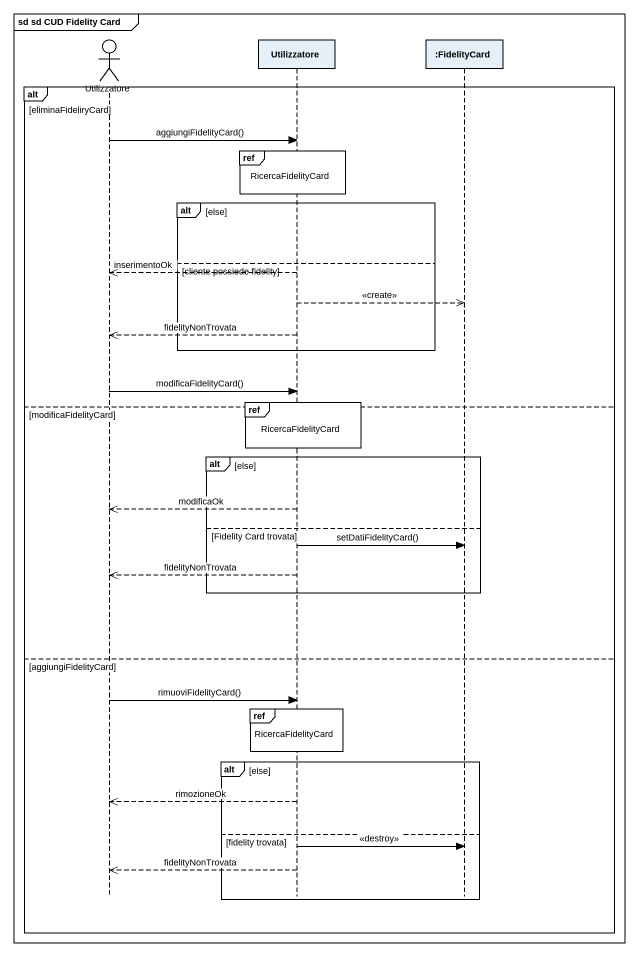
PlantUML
@startuml
mainframe sd sd CUD Fidelity Card
hide footbox
actor Utilizzatore
participant "Utilizzatore" as Utilizzatore_2
participant ":FidelityCard" as FidelityCard

alt eliminaFideliryCard
  Utilizzatore -> Utilizzatore_2 : aggiungiFidelityCard()
  ref over Utilizzatore_2 : RicercaFidelityCard
  alt else
  else cliente possiede fidelity
    Utilizzatore_2 -->> Utilizzatore : inserimentoOk
    Utilizzatore_2 -->> FidelityCard : <<create>>
    Utilizzatore_2 -->> Utilizzatore : fidelityNonTrovata
  end
  Utilizzatore -> Utilizzatore_2 : modificaFidelityCard()
  ref over Utilizzatore_2 : RicercaFidelityCard
else modificaFidelityCard
  alt else
    Utilizzatore_2 -->> Utilizzatore : modificaOk
  else Fidelity Card trovata
    Utilizzatore_2 -> FidelityCard : setDatiFidelityCard()
    Utilizzatore_2 -->> Utilizzatore : fidelityNonTrovata
  end
else aggiungiFidelityCard
  Utilizzatore -> Utilizzatore_2 : rimuoviFidelityCard()
  ref over Utilizzatore_2 : RicercaFidelityCard
  alt else
    Utilizzatore_2 -->> Utilizzatore : rimozioneOk
  else fidelity trovata
    Utilizzatore_2 -> FidelityCard : <<destroy>>
    Utilizzatore_2 -->> Utilizzatore : fidelityNonTrovata
  end
end
@enduml
